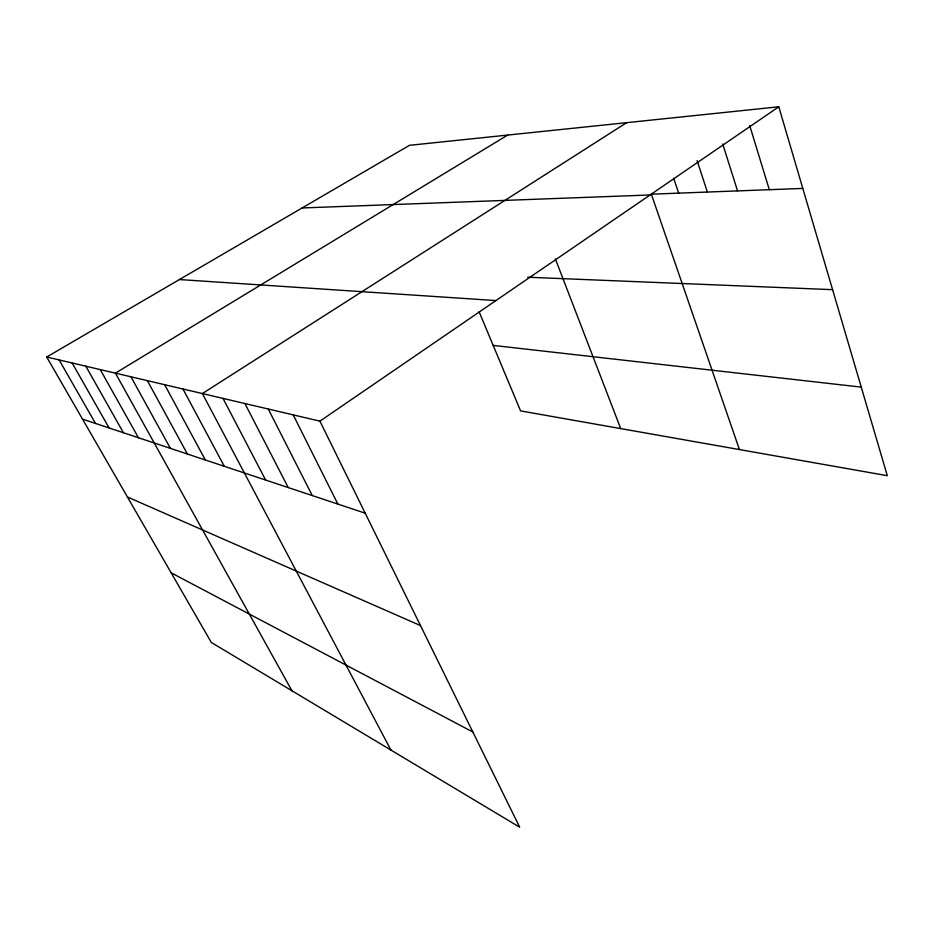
<?xml version="1.0" encoding="UTF-8"?>
<svg xmlns="http://www.w3.org/2000/svg" width="934" height="934" viewBox="0 0 934 934"><rect width="100%" height="100%" fill="white"/><g stroke="black" fill="none" stroke-linecap="round" stroke-linejoin="round"><path stroke-width="1.4" d="M319.93 421.152L519.689 827.209L211.317 642.452L46.7 357.01L319.93 421.152L778.793 106.791L887.3 475.686L520.588 410.913L479.072 311.687M626.667 122.658L202.386 393.553L390.937 750.072M507.687 135.068L115.419 373.145L291.933 690.763M46.7 357.01L409.466 145.319L778.793 106.791M802.796 188.423L651.337 194.179L739.436 449.569M302.102 207.967L650.064 194.972M527.652 277.223L832.579 289.668M179.445 279.546L495.919 300.573M493.175 345.393L861.253 387.12M82.531 419.132L365.206 513.175M127.444 497.005L420.498 625.582M171.155 572.822L472.849 731.999M59.111 359.917L95.513 423.452M72.14 362.976L109.126 427.982M85.835 366.198L123.416 432.746M100.242 369.572L138.442 437.742M130.958 376.787L170.397 448.367M147.339 380.628L187.419 454.029M164.653 384.691L205.363 460.007M182.971 388.999L224.323 466.311M222.993 398.386L265.665 480.064M244.918 403.535L288.244 487.571M268.28 409.022L312.26 495.569M293.218 414.883L337.863 504.08M555.415 259.033L620.713 428.601M673.659 178.196L678.668 193.14M697.103 160.578L707.365 192.042M722.718 143.988L737.545 190.898M749.745 125.623L769.312 189.695"/></g></svg>
